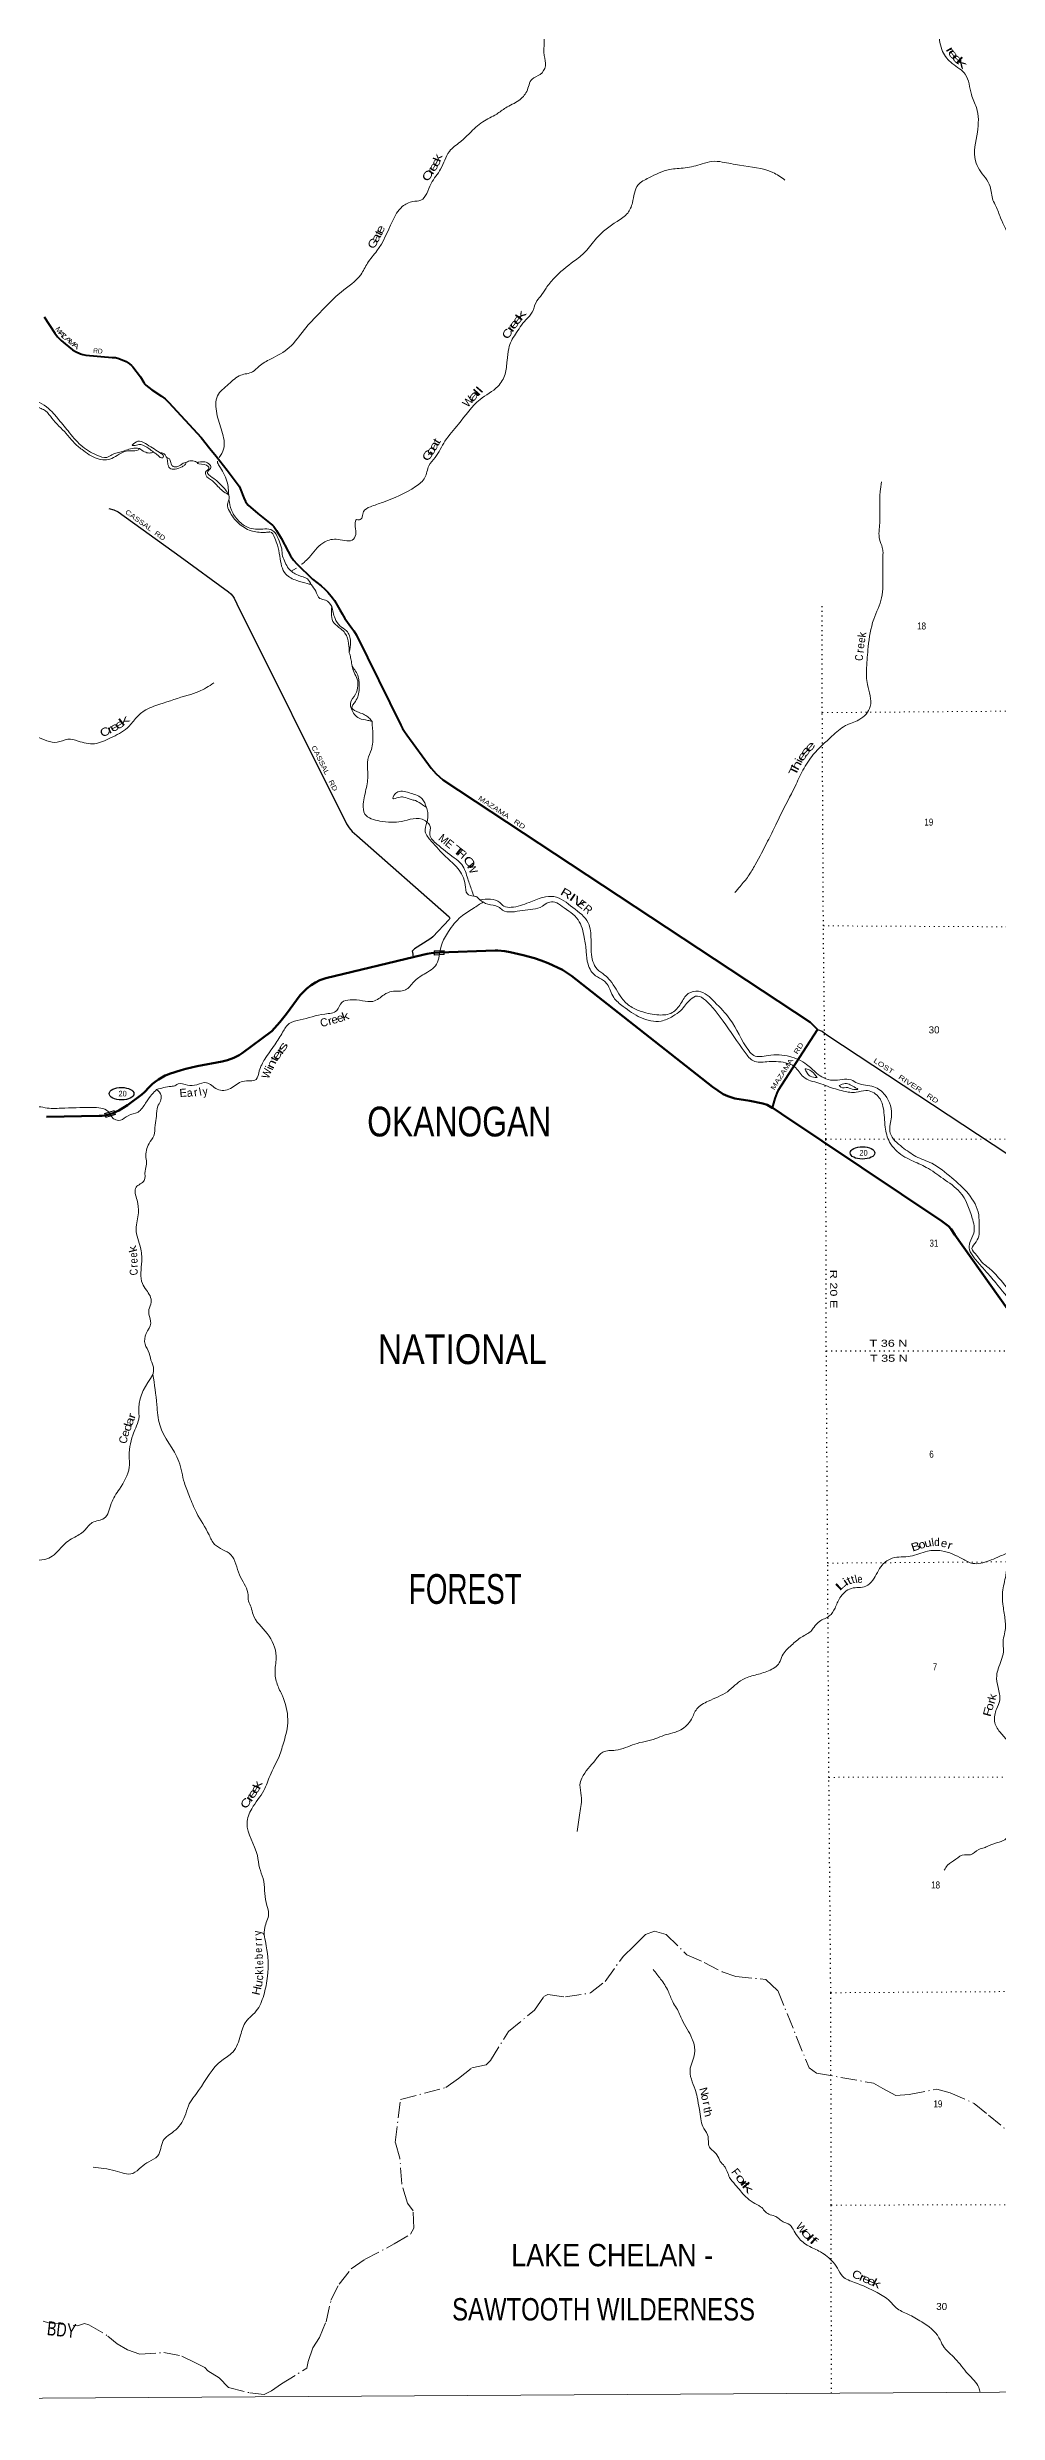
# Model space of a CAD drawing. Header units: feet. Extents: x -2 to 244583, y 367190 to 553316.
# Drawn here: x 126414 to 150165, y 367440 to 426560 of the extents above; entities that cross this region are included whole.
import ezdxf
from ezdxf.enums import TextEntityAlignment as Align

# ---------------------------------------------------------------- set-up
doc = ezdxf.new("R2010")
doc.units = ezdxf.units.FT
doc.header["$LTSCALE"] = 80
doc.linetypes.add('DOT_DASHED', pattern=[7.7, 5, -1.2, 0.3, -1.2])
doc.linetypes.add('DOTTED', pattern=[1.5, 0.3, -1.2])
for name, color, linetype, lineweight in [('17', 7, 'Continuous', 25), ('23', 7, 'Continuous', 70), ('26', 7, 'Continuous', 40), ('27', 7, 'Continuous', 35), ('29', 7, 'Continuous', 25), ('30', 7, 'Continuous', 25), ('39', 7, 'Continuous', 13), ('4', 7, 'Continuous', 13), ('41', 7, 'Continuous', 13), ('44', 7, 'DOT_DASHED', 13), ('59', 7, 'Continuous', 13), ('6', 7, 'DOTTED', 25), ('7', 7, 'DOTTED', 13)]:
    doc.layers.add(name, color=color, linetype=linetype, lineweight=lineweight)

msp = doc.modelspace()

# ---------------------------------------------------------------- linework, layer by layer
at = {"layer": '17'}
for centre in [(128270.3, 400406.64), (146786.24, 398926.22)]:
    msp.add_ellipse(centre, major_axis=(309.24, -1), ratio=0.500121, dxfattribs=at)
at = {"layer": '23'}
for points in [[(126391.89, 399828.82), (127712.58, 399849.24), (127780.68, 399852.6), (127848.03, 399862.06), (127933.31, 399879.4), (128001.59, 399899.49), (128059.16, 399920.93), (128123.43, 399950.4), (128201.46, 399989.44), (128417.78, 400121.79), (128779.76, 400383.5), (128852.66, 400451.9), (128947.88, 400562.13), (129041.27, 400653.62), (129108.45, 400704.11), (129192.46, 400763.89), (129274.61, 400812.46), (129356.76, 400857.3), (129412.78, 400881.59), (129465.98, 400903.06), (129757.22, 400994.12), (129875.68, 401031.33), (130155.52, 401097.88), (130786.18, 401209.73), (130918.55, 401246.82), (131077.25, 401304.73), (131206.08, 401371.99), (131286.18, 401422.84), (132027.99, 401970.75), (132222.88, 402191.73), (132389.59, 402406.25), (132732.66, 402867.77), (132821.09, 402959.96), (132904.05, 403035.87), (133011.53, 403120.63), (133116.13, 403182.32), (133228.1, 403243.93), (133377.13, 403297.1), (135796.98, 403876.48), (135910.52, 403899.79), (136006.92, 403915.86), (136097.96, 403926.58), (136213.55, 403933.29), (137606.38, 403981.86), (137669.86, 403981.86), (137845.36, 403966.91), (137985.58, 403941.32), (138309.69, 403873.08), (138585.51, 403792.05), (138758.35, 403733.39), (138934.63, 403667.57), (139290.43, 403498.72), (139514.58, 403356.34), (143041.17, 400574.1), (143308.23, 400395.93), (143424.13, 400342.61), (143592.48, 400288.74), (143971.04, 400227.32), (144299.78, 400157.66), (144408.07, 400124.04), (144528.86, 400055.23), (144550.51, 400041.53)], [(144550.51, 400041.53), (144763.19, 399906.92), (148771.23, 397218.29), (148932.44, 397099.28), (149002.92, 397017.22), (149095.01, 396881.26), (151077.23, 394086.02), (151140.71, 394022.5), (151207.93, 393970.19), (151325.45, 393911.21), (151701.33, 393750.73), (152691.88, 393341.03)]]:
    msp.add_lwpolyline(points, dxfattribs=at)
at = {"layer": '26'}
for points in [[(126333.86, 419821.53), (126599.21, 419412.78), (126667.49, 419324.64), (126756.77, 419234.97), (126861.77, 419146.71), (127047.82, 418998.45), (127117.3, 418956.7), (127242.1, 418899.6), (127298.08, 418883.13), (127378.64, 418867.06), (128032.91, 418810.63), (128114.71, 418804.05), (128203.62, 418780.98), (128381.21, 418703.9), (128471.99, 418649.19), (128519.73, 418609.65), (128547.72, 418576.7), (128742.98, 418326.66), (128824.32, 418178.02), (128842.44, 418148.37), (128852.32, 418138.48), (128876.74, 418116.24), (129025.45, 418000.94), (129269.52, 417840.38), (129356.13, 417776.04), (129453.07, 417681.09), (130262.83, 416808.51), (130474.09, 416530.38), (130631.83, 416338.44), (130908.46, 415994.47), (131205.07, 415588.23), (131235.03, 415529.92), (131324.65, 415300.77), (131369.71, 415209.31), (131400.99, 415159.89), (131435.84, 415120.36), (131672.54, 414905.17), (132008.64, 414644.77), (132044.75, 414616.24), (132074.39, 414579.99), (132145.8, 414484.89), (132261.18, 414292.42), (132433.31, 413960.55), (132488.48, 413847.44)], [(132488.48, 413847.44), (132566.99, 413738.25), (132647.46, 413647.82), (133045.01, 413267.96), (133257.07, 413103.39), (133352.03, 413014.88), (133422.63, 412938.59), (133510.17, 412845.35), (133541.23, 412802.96), (133589, 412736.55), (133725.53, 412498.15), (133779.86, 412401.72), (133849.64, 412281.79), (134028.46, 412046.03), (134077.78, 411977.87), (134139.89, 411869.89), (135251.26, 409613.47), (135293.48, 409530.86), (135338.66, 409463.05), (135399.81, 409379.29), (136006.69, 408543.75), (136129.35, 408400.6), (136297.17, 408255.09), (145480.75, 402192.64), (145512.5, 402164.15), (145590.27, 402084.48), (145657.28, 402017.5)], [(145660.55, 402010.7), (144673.11, 400480.3), (144642.66, 400420.05), (144616.63, 400355.97), (144594.21, 400286), (144528.86, 400055.23)]]:
    msp.add_lwpolyline(points, dxfattribs=at)
at = {"layer": '29'}
for points in [[(127950.76, 415031.73), (128073.31, 415001.51), (128186.72, 414948.79), (129733.95, 413831.15)], [(129733.95, 413831.15), (130944.88, 412951.65), (131004.53, 412901.01), (131051.73, 412845.2), (131085.67, 412789.91), (131148.7, 412650.13), (133891.28, 407149.39), (133958.9, 407049.33), (134036.47, 406961.37), (134152.42, 406858.53), (136453.97, 404824.57), (136470.57, 404797.03), (136456.13, 404758.12), (136052.08, 404326.98), (135996.53, 404283.76), (135813.73, 404170.54), (135594.8, 404025), (135548.18, 403989.4), (135535.36, 403972.31), (135536.65, 403940.28), (135555.61, 403818.69)], [(145660.11, 402014.68), (145665.96, 402008.83), (145779.48, 401966.05), (145830.91, 401929.86), (145916.03, 401865.03), (152663.84, 397416.02)]]:
    msp.add_lwpolyline(points, dxfattribs=at)
at = {"layer": '39'}
msp.add_line((132510, 413465), (132638.26, 413544.64), dxfattribs=at)
for points in [[(144123.59, 435828.26), (144261.03, 435403), (144409.05, 434927.3), (144520.26, 434499.76), (144642.03, 434230.02), (144869.47, 433892.54), (145121.25, 433543.17), (145227.15, 433244.97), (145410.44, 432878.77), (145507.58, 432445.03), (145609.64, 432126.58), (145726.15, 431569.71), (145866.85, 431017.11), (145962.74, 430710.73), (146060.6, 430408.42), (146199.82, 430007.43), (146274.58, 429795.87), (146280.64, 429589.71), (146594.83, 429259.13), (146816.11, 429137.91), (147146.31, 428821.63), (147632.7, 428432.03), (147993.54, 428285.86), (148470.95, 427989.17), (148704.2, 427676.01), (148751.12, 427421.72), (148697.81, 427297.89), (148687.43, 426915.7), (148788.86, 426455.73), (149030.09, 426152.75), (149355.78, 425884.95), (149508.14, 425378.96), (149634.5, 425052.65), (149658.7, 424438.3), (149609.19, 423722.16), (149708.28, 423500.72), (149974.89, 423080.72), (150046.86, 422741.77), (150121.05, 422588.83), (150237.03, 422292.75), (150480.34, 421777.52), (150746.8, 420755.07), (150814.72, 420005.68), (150741.24, 419469.24), (150807.75, 419069.58), (151155.89, 418365.31), (151463.24, 417909.32), (151708.07, 417650.85), (152210.58, 416853.03), (152416.18, 416476.94), (152534.77, 416224.49)], [(138978.69, 432138.34), (138747.71, 431396.22), (138572.79, 430909.36), (138311.44, 430381.24), (138254.28, 430032.97), (138389.1, 429668.33), (138443.86, 429232.17), (138400.28, 428940.64), (138315.81, 428701.28), (138337.15, 428378.02), (138491.62, 428068.15), (138624.86, 427659.02), (138734.66, 427375.01), (138791.16, 427173.38), (138826.13, 426900.79), (138832.23, 426690.6), (138833.49, 426357.04), (138860.29, 426094.47), (138729.1, 425882.97), (138532.38, 425765.87), (138394.07, 425457.26), (138198.41, 425231), (137869.09, 425045.92), (137644.45, 424892.16), (137295.04, 424696.78), (136964.71, 424408.58), (136738.59, 424200.22), (136462.32, 423959.04), (136244.56, 423516.25), (136005.83, 423152.1), (135747.42, 422737.23), (135551.88, 422705.04), (135286.58, 422579.2), (135037.81, 422210.92), (134649.33, 421469.32), (134418.07, 421167.91), (134247.27, 420877.19), (133758.85, 420443.96), (133222.81, 419925.36), (132833.24, 419501.15), (132462.04, 419056.9), (131994.41, 418769.42), (131711.48, 418588.82), (131541.24, 418447.71), (131249.26, 418366.09), (130944.59, 418138.79), (130668.81, 417847.07), (130650.9, 417408.2), (130776.4, 416964.63), (130821.16, 416518.27), (130711.36, 416307.85)], [(132993.63, 413846.87), (133347.61, 414201.2), (133680.2, 414258.95), (134065.8, 414264.64), (134126.8, 414426.95), (134106.53, 414641.06), (134143.78, 414754.62), (134214.48, 414751.25), (134282.49, 414816.59), (134319.44, 414960.48), (134487.92, 415075.29), (134793.75, 415185.35), (135619.73, 415581.36), (135849.75, 415803.91), (135951.82, 416102.06), (136109.29, 416309.77), (136351.64, 416716.41), (136690.73, 417140.14), (137229.82, 417759.84), (137672.86, 418085.5), (137853.59, 418392.49), (137904.77, 418732.62), (137946.27, 419030.19), (138013.03, 419222.89), (138112.37, 419387.58), (138373.34, 419747.9), (138535.01, 419939.47), (138627.5, 420184.97), (138739.1, 420335.64), (138878.44, 420539.13), (139071.9, 420783.57), (139576.51, 421212.91), (139856.9, 421446.05), (140138.26, 421786.34), (140655.04, 422209.74), (140919.54, 422416.44), (141036.16, 422672.28), (141179.14, 423122.44), (141445.97, 423296.82), (141964.86, 423505.94), (142352.12, 423548.04), (142781.24, 423645.11), (143024.94, 423708.08), (143281.52, 423692.32), (143714.41, 423611.53), (144546.02, 423433.44), (144844.71, 423242.2)], [(128716.17, 416531.5), (128616.02, 416543.8), (128293.78, 416459.87), (128030.09, 416376.5), (127903.53, 416310.6), (127652.61, 416366.84), (127445.63, 416472.02), (127085.18, 416783.97), (126935.95, 416970.57), (126670.34, 417289.49), (126494.76, 417485.94), (126027.95, 417732.19), (125963.3, 417735.62), (125876.29, 417755.01), (125656.74, 417906.57), (125647.89, 417985.33), (125595.02, 418229.44), (125508.32, 418422.7), (125317.58, 418517.93), (125253.39, 418474.86), (125063.83, 418450.82), (124448.17, 418639.05), (124364.16, 418763.59), (124374.59, 418935.53), (124408.14, 419014.69), (124455.31, 419146.55), (124401.52, 419277.45), (124315.8, 419371.65), (124305.52, 419389.75), (124335.77, 419394.08), (124276.74, 419442.04), (124084.01, 419535.22), (123792.93, 419568.85), (123689.15, 419650.75), (123672.46, 419705.17), (123685.01, 419867.02), (123653.22, 420020.37), (123620.68, 420027.18)], [(123584.16, 419649.75), (123710.31, 419551.89), (124031.11, 419370.97), (124243.49, 419332.55), (124323.16, 419238.29), (124372.83, 419115.44), (124309.65, 418969.28), (124291.4, 418770.99), (124367.65, 418614.02), (124540.51, 418488.3), (124981.95, 418359.07), (125260.26, 418392.04), (125346.6, 418441.38), (125452.24, 418375.67), (125512.04, 418248.87), (125565.17, 417978.48), (125543.36, 417937.83), (125558.05, 417881.37), (125684.11, 417791.59), (125934.03, 417632.24), (126049.01, 417643.44), (126154.57, 417585.81), (126260.09, 417532.23), (126371.75, 417470.62), (126526.99, 417288.13), (126888.13, 416905.42), (127082.19, 416676.8), (127281.75, 416504.83), (127663.56, 416280.02), (128022.95, 416281.41), (128207.64, 416390.31), (128503.59, 416478.04), (128689.12, 416502.04), (128717.16, 416532.58)], [(129071.31, 416443), (128949.32, 416528.77), (128752.47, 416630.01), (128641.53, 416618.84), (128538.62, 416611.8), (128564.53, 416646.41), (128719.34, 416714.6), (128911.99, 416629.5), (129253.35, 416410.36), (129314.62, 416340.19), (129302.88, 416301.67), (129270.62, 416297.32), (129154.72, 416379.1), (129070.11, 416442.74)], [(128717.08, 416532.63), (128845.11, 416448.94), (128962.51, 416419.73), (129071.31, 416443)], [(129230.99, 416427.06), (129317.96, 416410.98), (129366.95, 416356.86), (129407.92, 416296.6)], [(129895.24, 416189.51), (129843.21, 416177.42), (129710.71, 416099.33), (129581.69, 416077.89), (129516.59, 416127.81), (129487.28, 416234.68), (129434.19, 416294.83), (129407.7, 416296.93)], [(129407.92, 416296.6), (129423.34, 416165.34), (129475.03, 416042.51), (129606.52, 416017.48), (129785.63, 416077.81), (129853.82, 416124.95), (129895.58, 416190.04)], [(129895.58, 416190.04), (129999.85, 416228.17), (130054.76, 416223.9), (130171.73, 416182.42)], [(130172.25, 416184.59), (130204.48, 416192.98), (130477.73, 416124.82), (130502.73, 416046.21), (130442.76, 415984.99), (130414.99, 415934.19), (130451.9, 415875.91), (130618.71, 415750.13), (130814.43, 415557.91), (130906.43, 415441.53), (130931.19, 415387.18)], [(130670.71, 416215.11), (130668.81, 416199.42), (130712.22, 416096.73), (130820.99, 415917.83), (130901.73, 415714.41), (130937.82, 415534.83), (130946.94, 415369.38)], [(130934.18, 415383.91), (130795.05, 415474.84), (130678.88, 415584.93), (130540.24, 415721.08), (130373.16, 415875.16), (130368.51, 415937.79), (130452.3, 416041.69), (130435.73, 416083.99), (130198.84, 416150.47), (130168.37, 416168.38), (130172.25, 416184.59)], [(147258.86, 415700.11), (147226.94, 415455.18), (147216.5, 414666.63), (147214.41, 414262.28), (147281.06, 414054.69), (147298.79, 413935.78)], [(130952.48, 415250.77), (130917.46, 415140.41), (130965.64, 414962.96), (131190.66, 414665.9), (131505.48, 414476.83), (131832.98, 414435.47), (131958.08, 414444.74), (131976.83, 414446.58), (132100.91, 414292.46), (132167.22, 414119.22), (132223.13, 413842.12)], [(130952.48, 415250.77), (130958.29, 415300.51), (130949.56, 415367.14), (130931.19, 415387.18)], [(130953.02, 415255.4), (131015.82, 414993.76), (131194.12, 414724.56), (131434.02, 414557.02), (131803.98, 414519.73), (131996.78, 414504.22), (132097.51, 414433.94), (132208.57, 414226.77), (132271.57, 414025.35), (132289.51, 413844.5)], [(132289.51, 413844.5), (132445.15, 413535.78), (132680.58, 413365.37), (132915.51, 413271.71), (133009.35, 413130.84)], [(132771.98, 413635.55), (132775.77, 413638.54), (132993.63, 413846.87)], [(147298.79, 413935.78), (147291.43, 413417.48), (147265.13, 412799.33), (147066.6, 412263.05), (146929.63, 411577.65), (146888.62, 411048.28), (146909.5, 410630.33), (146981.7, 410087.43), (146695.01, 409750.63), (146358.6, 409605.43), (146020.94, 409341.06), (145557.27, 408882.13), (145297.17, 408494.98), (145101.84, 408087.98), (144730.82, 407360.93), (144621.22, 407128.09), (144415.81, 406716.99), (144106.51, 406129.63), (143932.6, 405845.95), (143726.21, 405586.33), (143593.87, 405434.14)], [(132223.13, 413842.12), (132375.37, 413392.01), (132651.14, 413231.92), (132912.2, 413158.59), (133009.35, 413130.84)], [(133009.35, 413130.84), (133121.52, 412965.83), (133227.72, 412786.65), (133367.41, 412740.94), (133523.95, 412586.27)], [(133524.58, 412583.93), (133579.17, 412170.52), (133747.76, 412028.03), (133853.5, 411919.53), (133944.08, 411657.46), (133961.73, 411427.32)], [(133523.95, 412586.27), (133604.68, 412285.77), (133727.07, 412102.64), (133891.5, 411978.31), (133994.27, 411706.2), (133961.41, 411431.49)], [(134034.6, 411092.44), (134005.96, 411242.61), (133979.88, 411363.57), (133961.73, 411427.32)], [(134034.6, 411092.44), (134080.05, 410937.17), (134161.95, 410767.96), (134175.13, 410604.44), (134115.9, 410392.06), (133990.07, 410171.24), (134015.28, 410021.92), (134206.66, 409790.69), (134421.13, 409737.31), (134530.42, 409705.58)], [(134034.6, 411092.44), (134183.78, 410828.67), (134208, 410519.79), (134113.04, 410210.27), (134027.29, 410051.96), (134207.75, 409934.09), (134451.01, 409802.1), (134530.42, 409705.58)], [(130572.9, 410671.96), (130198.55, 410457.89), (129930.47, 410367.59), (129224.91, 410141.64), (128834.1, 409973.94), (128615.16, 409780.89), (128416.68, 409547.57), (127992.06, 409298.89), (127593.03, 409153.36), (127182.52, 409219.82), (126927.69, 409266.93), (126657.5, 409188.73), (126151.61, 409323.36), (125585.92, 409334.46), (125236.56, 409316.43), (124599.15, 409484.68), (124019.01, 409544.18), (123822.21, 409363.37), (123592.52, 409271.26), (123407.16, 409195.54)], [(134530.42, 409705.58), (134548.71, 409376.47), (134514.72, 409010.73), (134423.41, 408761.82), (134425.5, 408438.69), (134389.59, 408056.78), (134309.44, 407644.34), (134353.48, 407394.14), (134728.32, 407220.44), (135265.72, 407211.21), (135554.15, 407279.4), (135847.34, 407236.54), (135908.25, 407188.4)], [(135887.69, 407563.74), (135785.28, 407773.44), (135505.6, 407913.31), (135174.07, 407949.91), (135073.65, 407860.51), (135047.85, 407789.68), (135201.22, 407812.72), (135318.34, 407819.41), (135506.61, 407757.81), (135611.82, 407732.11), (135790.27, 407626.03), (135887.64, 407563.94)], [(135905.29, 407190.74), (135922.84, 407430.83), (135887.64, 407563.94)], [(135900, 407194.92), (135859.27, 406953.85), (136008.23, 406722.39), (136374.4, 406328.5), (136677.3, 406033.24), (136855.66, 405630.26), (136913.71, 405400.33), (137069.63, 405342.6)], [(135908.25, 407188.4), (135975.45, 407105.95), (135976.94, 406875.72), (136150.13, 406646.41), (136578.59, 406303.34), (136771.6, 406132.71), (136923.39, 405776.04), (137022.19, 405493.82), (137069.63, 405342.6)], [(129145.85, 400513.51), (129506.94, 400590.18), (129625.95, 400617.07), (129684.3, 400653.74), (129916.82, 400620.65), (130153.11, 400630), (130393.16, 400681.78), (130656.84, 400517.58), (130992.04, 400537.55), (131301.98, 400714.93), (131630.93, 400765.16), (131712.38, 400977.66), (131849.87, 401269.23), (132098.03, 401630.06), (132295.97, 401946.19), (132462.25, 402159.15), (132730.34, 402249.45), (133351.56, 402398.2), (133647.93, 402486.63), (133775.91, 402689.28), (133985.6, 402751), (134294.8, 402730.44), (134553.48, 402713.65), (134833.19, 402880.76), (135020.52, 402962.55), (135363.7, 402998.73), (135574.49, 403201.82), (135829.79, 403395.06), (136143.32, 403643.14), (136206.61, 403851.5), (136263.44, 404122.44), (136441.03, 404460.68), (136751.75, 404829.92), (137055.44, 405037.56), (137314.34, 405201.58)], [(137069.63, 405342.6), (137150.54, 405324.86), (137213.61, 405256.53)], [(137213.6, 405256.54), (137420.39, 405142.52), (137685.46, 405075.27), (137791.01, 404997.07), (138286, 404985.59), (138786.28, 405093.29), (138935.16, 405186.99), (139096.74, 405191.9), (139279.22, 405087.86), (139679.34, 404752.72), (139833.69, 404313.26), (139882.48, 403954.03), (139926.93, 403641.22), (140116.64, 403355.44), (140315.36, 403239.37), (140402.82, 403146.93), (140568.63, 402810.54), (140806.42, 402587.63), (141242.54, 402309.24), (141754.18, 402223.12), (142046.32, 402341.83), (142245.36, 402488.31), (142490.02, 402764.29), (142661.18, 402848.02), (142861.86, 402742.05), (143301.56, 402221.32), (143854.1, 401434.6), (144061.5, 401225.67), (144394.94, 401205.24), (144861.75, 401179.47), (145088.63, 401081.72), (145312.5, 400824.4), (145693.27, 400670.93), (145911.95, 400591.32), (146312.71, 400470.27), (146630.05, 400441.68), (146870.14, 400487.4), (147180.18, 400337.59), (147305.23, 400055.51), (147352.82, 399569.02), (147464.31, 399198), (147795.81, 398854.42), (148008.65, 398740.44), (148381.49, 398564.71), (148799.42, 398286.22), (149221.82, 397943.12), (149526.99, 397298.47), (149567.82, 396918.99), (149472.34, 396690.26), (149460.93, 396507.66), (149577.1, 396303.68), (149773.87, 396071.24), (149982.89, 395836.67), (150115.22, 395677.82), (150550.89, 395157.07), (150954.49, 394597.77), (151087.33, 394360.16), (151178.59, 394304.52)], [(137216.08, 405255.17), (137723.12, 405186.55), (137826.74, 405094.2), (138006.72, 405064.87), (138454.39, 405186.44), (138796.99, 405311.47), (139075.63, 405331.14), (139550.09, 405059.01), (139932.34, 404677.33), (140001.68, 404263.67), (140007.76, 403948.64), (140158.03, 403515.22), (140340.76, 403372.8), (140483.06, 403234.21), (140768.71, 402795.46), (140996.34, 402582.59), (141267.83, 402458.83), (141700.67, 402374.31), (142033.61, 402432.64), (142242.26, 402653.9), (142432.53, 402907.38), (142684.65, 402967.3), (143088.37, 402700.86), (143472.95, 402270.71), (143946.7, 401483.57), (144066.67, 401363.03), (144426.24, 401362.94), (144968.36, 401336.69), (145389.24, 401139.88), (145637.09, 400923.09), (145819.69, 400800.87), (146046.33, 400741.5), (146500.79, 400749.99), (146660.89, 400670.06), (147069.55, 400577.33), (147351.67, 400370.82), (147508.78, 399818.28), (147477.59, 399642.4), (147481.07, 399418.24), (147780.26, 399072.46), (148123.17, 398838), (148518.19, 398666.43), (149015.43, 398307.58), (149434.2, 397901.85), (149690.08, 397380.13), (149701.95, 397107.54), (149627.8, 396703.21), (149521.8, 396539.05), (149643.48, 396365.35), (149740.68, 396227.78), (149949.21, 396046.53), (150146.42, 395851.68), (150512.95, 395401.24), (150947.14, 394795.65), (151173.64, 394445.45), (151178.6, 394304.1)], [(122923.26, 401255.69), (123094.07, 401393.94), (123162.05, 401501.35), (123321.9, 401461.81), (123686.88, 401249.69), (123864.72, 401238.52), (124028.52, 401211.12), (124191.72, 400965.6), (124331.1, 400966.35), (124529.53, 400894.71), (124811.52, 400710.41), (125318.1, 400468.75), (125636.18, 400325.04), (125819.24, 400132.13), (125953.39, 400003.6), (126142.83, 400073.28), (126357.07, 400056.25), (126759.14, 400044.27), (127526.66, 400060.51), (127933.24, 399963.43), (128016.95, 399838.95), (128090.15, 399766.64), (128239.78, 399743.2), (128432.97, 399857.34), (128680.86, 399947.54), (128871.32, 400170.72), (129027.5, 400383.62), (129145.85, 400513.51)], [(145651.97, 400810.07), (145523.71, 400962.87), (145402.13, 401020.79), (145359.67, 401026.62), (145384.38, 400954.05), (145482.08, 400841.47), (145651.97, 400810.07)], [(129145.85, 400513.51), (129257.93, 400362.64), (129240.66, 400221.17), (129172.82, 400091.55), (129142.1, 399844.99), (129107.19, 399620.62), (129074.59, 399351.83), (128956.64, 399161.35), (128878.09, 398813.55), (128895.33, 398646.01), (128858.06, 398474.14), (128835.35, 398237.72), (128632.42, 398069), (128656.76, 397741.94), (128691.09, 397431.1), (128633.13, 397022.82), (128741.18, 396558.88), (128773.69, 396217.73), (128789.42, 395660.39), (128889.45, 395499.35), (129012.62, 395195.04), (128955.24, 395008.93), (128953.94, 394897.84), (128999.86, 394669.86), (128888.39, 394414.79), (128857.81, 394146.01), (128962.28, 393922.39), (129022.35, 393692.47), (129061.35, 393597.76), (129068.22, 393472.57), (129054.6, 393391.71)], [(146204.71, 400615.11), (146355.92, 400660.35), (146481.36, 400630.73), (146615.16, 400556.72), (146667.9, 400522.67), (146573.04, 400510.04), (146417.19, 400557.68), (146247.43, 400568.88), (146204.71, 400615.11)], [(129054.6, 393391.71), (128700.44, 392555.7), (128700.24, 392274.96), (128622.88, 392054.41), (128551.34, 391872.25), (128480.48, 391585.08), (128464.91, 391494.11), (128461.61, 391067.95), (128216.65, 390525.37), (128010.94, 390160.72), (127837.57, 389794.24), (127537.28, 389685.58), (127340.6, 389486.6), (127067.06, 389303.37), (126892.03, 389193.37), (126697.39, 388990.36), (126351.39, 388766.34), (126075.06, 388702.25), (125952.46, 388604.65), (125734.41, 388587.32), (125397.49, 388520.88), (125117.33, 388422.44), (124798.04, 388440.92), (124367.76, 388442.65), (123919.35, 388434.19), (123682.31, 388541.98), (123303.52, 388390.49), (122867.43, 388351.8), (122493.17, 388436.64), (122342.11, 388367.16), (122174.21, 388223.13)], [(127556.78, 373572.86), (128110.86, 373482.93), (128549.62, 373420.66), (128758.71, 373575.27), (128951.75, 373711.62), (129171.03, 373852.16), (129311.94, 374240.69), (129579.11, 374472.36), (129849.39, 374847.45), (129938.61, 375106.44), (130194.7, 375489.53), (130775.64, 376243.96), (131049.02, 376451.43), (131244.25, 376874.58), (131385.45, 377218.68), (131467.67, 377312.03), (131636.26, 377480.56), (131821.59, 377873.37), (131919.49, 378352.56), (131886.33, 379105.71), (131847, 379563.96), (131943.83, 379895.7), (131883.33, 380192.27), (131804.71, 380791.69), (131718.17, 381053.78), (131663.62, 381366.53), (131405.88, 382175.03), (131522.73, 382535.16), (131824.79, 382993.22), (131981.97, 383365.68), (132205.13, 383841.5), (132329.92, 384223.88), (132391.08, 384450.41), (132423.39, 384763.63), (132288.25, 385356.68), (132159.1, 385646.82), (132106.46, 385977.76), (132134.36, 386347.51), (131908.49, 386913.82), (131555.93, 387390.59), (131506.29, 387570.07), (131444.69, 387723.24), (131425.16, 387931.16), (131216.22, 388378.4), (131000.85, 388882.16), (130595.15, 389142.54), (130458.28, 389378.11), (130141.54, 389937.87), (129965.19, 390342.88), (129839.79, 390679.49), (129700.98, 391213.95), (129222.37, 392128.31), (129152.45, 392630.83), (129054.6, 393391.71)], [(150446.09, 388943.02), (150167.69, 388823.39), (149942.04, 388731.29), (149544.5, 388666.55), (149283.19, 388778.25), (148764.73, 388981.47), (148407.26, 388969.46), (147979.81, 388843.97), (147531.66, 388797.13), (147278.24, 388626.12), (147042.33, 388247.18), (146867.55, 388096.79), (146510.35, 388042.36), (146343.28, 387950.58), (146218.99, 387802.48), (146099.43, 387549.38), (145957.28, 387352.71), (145713.72, 387218.11), (145575.29, 387069.93), (145501.16, 386976.63), (145265.78, 386825.91), (145012.57, 386622.59), (144779.96, 386356.76), (144706.36, 386180.66), (144440.99, 385983.33), (144102.32, 385874.47), (143791.93, 385765.76), (143410.1, 385460.77), (142930.85, 385223.92), (142647.29, 385028.51), (142509.55, 384773.29), (142246.66, 384505.29), (141829.38, 384369.75), (141617.81, 384287.83), (141093.48, 384149.7), (140617.73, 383997.7), (140298.87, 383949.54), (140116.26, 383760.73), (139773.81, 383300.43), (139726.42, 383132.54), (139758.48, 382860.06), (139724.91, 382429.69), (139659.21, 381968.86)], [(150445.98, 388942.81), (150403.17, 388644.9), (150368.6, 388368.02), (150286.46, 387951.53), (150294.51, 387644.59), (150347.32, 387287.39), (150345.44, 386954.14), (150304.3, 386755.99), (150306.26, 386453.05), (150177.68, 386032.27), (150140.41, 385860.4), (150174.67, 385561.68), (150217.11, 385246.84), (150135.71, 385026.26), (150087.19, 384721.03), (150220.21, 384455.15), (150570.75, 383978.37), (150598.34, 383774.53), (150603.88, 383542.3), (150712.18, 383351.02), (150835.41, 383038.63), (150808.8, 382779.97), (150663.33, 382472.2), (150520.49, 382069.53), (150380.91, 381788.05), (150205.72, 381702.28), (149931.6, 381607.91), (149826.89, 381556.85), (149691.78, 381519.77), (149484.6, 381383.35), (149337.11, 381386.59), (149115.64, 381272.31), (148912.59, 381121.76), (148830.57, 380998.12)], [(141556.19, 378517.34), (141741.58, 378275.98), (141929.35, 377978.08), (142044.23, 377708.06), (142140.19, 377551.04), (142277.45, 377254.89), (142524.85, 376795.73), (142595.62, 376472.97), (142548.61, 376246.51), (142483.19, 376054.29), (142509.26, 375771.68), (142605.85, 375517.72), (142653.54, 375328.13), (142710.07, 375021.45), (142747.96, 374785.35), (142793.65, 374591.71), (142916.2, 374384.34), (142962.64, 374075.58), (143149.71, 373886.74), (143233.62, 373719.56), (143333.34, 373604.97), (143466.5, 373318.89), (143605.04, 373137.87), (143867.57, 372838.35), (144050.31, 372693.91), (144240.88, 372587.89), (144446.13, 372399.14), (144591.87, 372353.47), (144701.41, 372283.37), (144802.89, 372209.19), (144930.49, 372157.36), (145158.74, 371849.58), (145400.55, 371628.71), (145696.44, 371480.85), (146015.14, 371242.22), (146159.78, 371055.16), (146290.4, 370847.84), (146588.35, 370693.92), (147153.58, 370442.48), (147468.08, 370228.06), (147630.76, 370061.3), (147920.67, 369901.29), (148265.33, 369709.25), (148698.16, 369313.7), (148800.49, 369110.26), (149105.58, 368788.75), (149421.16, 368406.71), (149692.01, 368070.88), (149726.44, 367941.42)]]:
    msp.add_spline(points, degree=3, dxfattribs=at)
at = {"layer": '4'}
msp.add_lwpolyline([(0, 551604.47), (30320.18, 551625.32), (60640.31, 551687.89), (90960.33, 551792.15), (121280.18, 551938.12), (151599.79, 552125.8), (181919.11, 552355.19), (212238.1, 552626.27), (242556.67, 552939.07), (244583.23, 368785.28), (214011.34, 368469.87), (183439.05, 368196.52), (152869.71, 367965.22), (122293.47, 367775.98), (91720.3, 367628.78), (61146.96, 367523.65), (30573.51, 367460.56), (0, 367439.54)], close=True, dxfattribs=at)
at = {"layer": '44'}
msp.add_lwpolyline([(126308.34, 369723.19), (126447.37, 369689.25), (127170.53, 369610.17), (127347.64, 369670.92), (127454.45, 369634.9), (127930.27, 369356.03), (128164.26, 369161.23), (128420.33, 369006.74), (128724.63, 368904.68), (129326.73, 368940.11), (129776, 368856.46), (130136.84, 368676.01), (130354.56, 368565.73), (130425.2, 368487.36), (130707.48, 368314.8), (130945.6, 368067.67), (131471.49, 367935.86), (131836.09, 367896.33), (132015.16, 367985.26), (132264.56, 368160.9), (132902.24, 368552.72), (132936.16, 368719.87), (133048.3, 369058.29), (133214.96, 369320.33), (133379.35, 369713.2), (133503.2, 370248.93), (133705.84, 370653.97), (134009.23, 371031.02), (134345.11, 371269.24), (135083.49, 371657.23), (135493.87, 371901.63), (135574.14, 372052.77), (135553.19, 372483.53), (135415.87, 372676.51), (135271.96, 373161.37), (135226.44, 373799.43), (135108.88, 374193.75), (135241.77, 375269), (136375.06, 375565.18), (136690.83, 375791.28), (137026.65, 376059.69), (137378.94, 376136.9), (137493.54, 376239.79), (137937.24, 376967.4), (138588.76, 377496.13), (138819.71, 377840.83), (138922.33, 377889.35), (139361.48, 377831.85), (139985.62, 377929.73), (140351.61, 378218.34), (140803.56, 378841.28), (141078.97, 379105.55), (141362.4, 379391.97), (141591.83, 379472.95), (141882, 379391), (142400.55, 378884.74), (142827.87, 378694.36), (143277.43, 378459.73), (143620.01, 378345.67), (144369.36, 378266.65), (144669.96, 377989.45), (145453.04, 376056.45), (145640.59, 375923.96), (147060.89, 375677.19), (147292.75, 375542.78), (147621.36, 375366.29), (147951.61, 375389.09), (148640.12, 375523.33), (148980.65, 375435.44), (149573.25, 375170.9), (149932.29, 374879.73), (150583.83, 374337.5)], dxfattribs=at)
at = {"layer": '59'}
for points in [[(136081.03, 403977.63), (136330.79, 403988.49), (136335.36, 403883.6), (136085.59, 403872.74)], [(136089.37, 403969.98), (136323.14, 403980.14), (136327.01, 403891.24), (136093.23, 403881.08)], [(127847.5, 399910.17), (128085, 399988.22), (128117.78, 399888.46), (127880.27, 399810.41)], [(127857.6, 399905.06), (128079.89, 399978.11), (128107.67, 399893.56), (127885.37, 399820.51)]]:
    msp.add_lwpolyline(points, close=True, dxfattribs=at)
at = {"layer": '6'}
for points in [[(145852.72, 400786.43), (145809.22, 404601.81), (145781.96, 409930.93), (145781.66, 412601.52)], [(146008.59, 367919.12), (146006.18, 372625.63), (145994.02, 377935.25), (145947.03, 383319.4), (145916.4, 388673.35), (145882.19, 393956.59), (145870.01, 399270.24), (145854.78, 400606.14)], [(145882.04, 393980.82), (151004.93, 393982.04), (152687.31, 394004.32)]]:
    msp.add_lwpolyline(points, dxfattribs=at)
at = {"layer": '7'}
msp.add_line((145870.01, 399270.24), (147426.82, 399271.24), dxfattribs=at)
for points in [[(145781.96, 409930.93), (150842.82, 409970.8), (152577.47, 409974.03)], [(145809.22, 404601.81), (150920.18, 404574.69), (152614.62, 404573.71)], [(147571.44, 399271.33), (151005.01, 399273.54), (152650.99, 399285.1)], [(145916.4, 388673.35), (151109.77, 388711.3), (152723.69, 388713.91)], [(145947.03, 383319.4), (151096.14, 383328.84), (152760.77, 383323.35)], [(145994.02, 377935.25), (151120.75, 377968.8), (152797.67, 377957.71)], [(146006.18, 372625.63), (151197.67, 372641.36), (152829.2, 372657.34)]]:
    msp.add_lwpolyline(points, dxfattribs=at)

# ---------------------------------------------------------------- texts
at = {"layer": '17'}
for p in [(128296.35, 400338.33), (146812.29, 398857.91)]:
    msp.add_text('20', height=140, dxfattribs=at).set_placement(p, align=Align.CENTER)
at = {"layer": '27'}
for s, rotation, width, p in [('M', 302.991, 1.25, (126653.86, 419458.67)), ('A', 307.764, 1.6, (126734.43, 419352.55)), ('A', 319.951, 1.7, (126900.49, 419205.61)), ('M', 321.449, 1.35, (126993.35, 419131.37)), ('A', 321.449, 1.65, (127090.58, 419053.9))]:
    msp.add_text(s, height=120, rotation=rotation, dxfattribs=dict(at, width=width)).set_placement(p, align=Align.CENTER)
msp.add_text('Z', height=120, rotation=314.875, dxfattribs=at).set_placement((126787.44, 419303.38), align=Align.CENTER)
for s, rotation, width, p in [('RD', 355.071, 0.85, (127555.93, 418922.26)), ('MAZAMA   RD', 326.57, 1.3, (137170.18, 407762.66)), ('MAZAMA   RD', 57.169, 1.3, (144579.61, 400486.1))]:
    msp.add_text(s, height=120, rotation=rotation, dxfattribs=dict(at, width=width)).set_placement(p)
at = {"layer": '30', "width": 1.25}
for s, rotation, p in [('CASSAL  RD', 324.158, (128830.55, 414570.07)), ('CASSAL   RD', 296.5, (133289.84, 408512.57))]:
    msp.add_text(s, height=120, rotation=rotation, dxfattribs=at).set_placement(p, align=Align.CENTER)
at = {"layer": '30', "width": 1.35}
msp.add_text('LOST   RIVER   RD', height=120, rotation=326.602, dxfattribs=at).set_placement((147047.83, 401202.65))
at = {"layer": '41'}
for s, rotation, width, p in [('r', 300.503, 1.65, (148897, 426443.75)), ('e', 307.045, 1.7, (148978.63, 426327.91)), ('e', 313.773, 2, (149096.01, 426197.85)), ('k', 317.842, 2.15, (149194.87, 426103.15)), ('k', 69.878, 1.35, (136263.22, 423766.71)), ('C', 56.705, 1.4, (135997.24, 423296.72)), ('r', 56.799, 1.75, (136079.87, 423418.44)), ('e', 59.799, 1.5, (136147.4, 423523.82)), ('e', 63.137, 1.4, (136214.44, 423642.86)), ('G', 59.526, 1.25, (134636.52, 421611.04)), ('a', 62.333, 1.5, (134713.72, 421753.75)), ('t', 63.834, 1.25, (134780.23, 421876.59)), ('e', 63.834, 1.35, (134823.03, 421968.28)), ('e', 54.621, 1.65, (138153.51, 419586.49)), ('e', 53.548, 1.7, (138236.78, 419698.72)), ('k', 53.548, 1.9, (138323.89, 419803.22)), ('C', 60.738, 1.3, (137995.42, 419355.13)), ('r', 54.621, 1.85, (138078.23, 419483.99)), ('l', 48.328, 1.7, (137224.82, 417871.04)), ('l', 49.06, 1.65, (137292.46, 417937.11)), ('a', 48.328, 2, (137136.15, 417784.13)), ('G', 53.074, 1.4, (136003.28, 416308.46)), ('o', 60.161, 1.45, (136082.34, 416426.85)), ('a', 60.161, 1.55, (136160.94, 416552.88)), ('t', 60.166, 1.4, (136229.86, 416672.54)), ('e', 81.724, 0.9, (146828.56, 411585.28)), ('e', 81.296, 0.9, (146851.89, 411730.67)), ('C', 86.271, 0.8, (146799.41, 411299.17)), ('e', 31.713, 1.55, (128268.73, 409560.07)), ('k', 37.115, 1.95, (128391.69, 409654.59)), ('C', 27.447, 1.25, (127898.49, 409362.97)), ('r', 25.958, 1.5, (128023.69, 409425.38)), ('e', 27.907, 1.4, (128133.97, 409484.73)), ('e', 49.157, 1.85, (145542.96, 409019.03)), ('T', 64.412, 1.55, (145161.78, 408443.79)), ('h', 61.903, 1.5, (145225.19, 408570.63)), ('i', 63, 1.2, (145282.25, 408687.63)), ('e', 55.057, 1.65, (145356.17, 408788.81)), ('s', 56.204, 1.85, (145435.03, 408903.68)), ('T', 321.436, 1.95, (136634.79, 406386.43)), ('O', 310.532, 1.5, (136891.15, 406132.22)), ('W', 294.411, 1.05, (136942.45, 405999.9)), ('R', 329.147, 1.45, (139336.67, 405328.17)), ('I', 325.92, 1.85, (139488.46, 405230.97)), ('V', 323.185, 1.65, (139642.5, 405118.29)), ('r', 15.21, 1.2, (133504.39, 402132.14)), ('e', 15.21, 1.1, (133616.97, 402164.88)), ('e', 18.017, 1.15, (133761.73, 402207.57)), ('k', 18.017, 1.3, (133892.13, 402252.66)), ('e', 58.599, 1.55, (132233.26, 401319.59)), ('r', 55.26, 1.8, (132321.34, 401432.55)), ('s', 57.829, 1.8, (132384.02, 401529.8)), ('W', 70.816, 0.95, (131988.78, 400878.37)), ('i', 66.396, 1.1, (132050.19, 401009.01)), ('n', 65.331, 1.45, (132102.84, 401108.73)), ('t', 63.135, 1.3, (132172.64, 401233.61)), ('E', 4.538, 1.05, (129817.63, 400330.87)), ('r', 9.425, 1.05, (130137.67, 400345.01)), ('y', 7.198, 0.95, (130369.9, 400369.98)), ('k', 103.994, 1.2, (128645.91, 396547.95)), ('e', 95.938, 0.85, (128660.56, 396383.15)), ('e', 94.95, 0.85, (128669.39, 396234.93)), ('C', 96.685, 0.85, (128672.46, 395960.43)), ('e', 74.417, 1.1, (128453.07, 391892.11)), ('d', 74.065, 1.3, (128509.39, 392042.88)), ('a', 69.897, 1.3, (128565.31, 392188.06)), ('r', 71.447, 1.3, (128613.82, 392327.12)), ('C', 77.858, 0.95, (128410.62, 391735.81)), ('B', 17.921, 1.3, (148145.02, 388996.65)), ('o', 17.921, 1.15, (148299.36, 389046.56)), ('u', 14.235, 1.2, (148443.72, 389081.93)), ('d', 359.134, 0.9, (148644.41, 389100.48)), ('e', 345.405, 1.05, (148804.48, 389077.18)), ('r', 342.405, 1.25, (148947.21, 389027.9)), ('L', 42.869, 2, (146317.81, 388063.38)), ('i', 35.378, 1.5, (146418.32, 388124.79)), ('t', 26.788, 1.3, (146495.59, 388151.96)), ('e', 4.954, 0.85, (146730.28, 388177.51)), ('F', 74.774, 1.4, (150011.3, 384928.21)), ('o', 70.278, 1.2, (150050.89, 385053.16)), ('k', 77.142, 1.15, (150125.22, 385309.03)), ('r', 74.21, 1.2, (150095.72, 385191.69)), ('k', 67.122, 1.45, (131760.02, 383091.84)), ('e', 57.246, 1.55, (131698.96, 382980.4)), ('C', 60.022, 1.35, (131459.48, 382626.27)), ('r', 56.205, 1.8, (131550.48, 382750.64)), ('e', 55.205, 1.65, (131621.03, 382858.98)), ('y', 94.958, 0.9, (131763.93, 379435.35)), ('e', 93.4, 0.8, (131782.31, 379003.14)), ('b', 92.572, 0.85, (131800.89, 378844.95)), ('k', 91.124, 0.9, (131814.58, 378452.87)), ('e', 92.572, 0.75, (131811.82, 378690.69)), ('H', 76.956, 1.15, (131741.44, 377966.95)), ('u', 78.731, 1.15, (131787.23, 378146.65)), ('c', 85.671, 0.95, (131808.11, 378304.46)), ('N', 285.205, 1.05, (142731.15, 375442.84)), ('r', 282.753, 1.15, (142800.71, 375149)), ('h', 284.216, 1.15, (142833.66, 374899.32)), ('o', 306.317, 1.7, (143670.16, 373223.74)), ('r', 310.005, 2.05, (143772.37, 373099.48)), ('k', 310.005, 2.05, (143843.87, 373001.63)), ('o', 314.665, 2, (145328.14, 371830.18)), ('l', 314.665, 1.85, (145409.43, 371743.28)), ('f', 318.232, 2.15, (145499.41, 371663.29)), ('C', 336.421, 1.2, (146606.28, 370793.99)), ('r', 336.401, 1.45, (146742.52, 370733.47)), ('e', 336.401, 1.3, (146848.59, 370689.36)), ('e', 336.455, 1.3, (146974.38, 370634.17)), ('k', 334.819, 1.5, (147098.99, 370578.64))]:
    msp.add_text(s, height=200, rotation=rotation, dxfattribs=dict(at, width=width)).set_placement(p, align=Align.CENTER)
for s, rotation, p in [('W', 48.328, (137002.36, 417638.83)), ('k', 83.238, (146873.38, 411866.28)), ('r', 83.724, (146815.91, 411458.39)), ('M', 321.196, (136255.62, 406691.67)), ('E', 321.196, (136406.42, 406574.73)), ('H', 317.81, (136710.5, 406322.41)), ('E', 323.413, (139714.96, 405061.17)), ('R', 318.847, (139861.34, 404940.73)), ('C', 13.442, (133352.57, 402092.91)), ('a', 9.26, (129986.92, 400333.01)), ('l', 11.665, (130256.2, 400355.6)), ('r', 94.95, (128669.1, 396111.07)), ('l', 9.672, (148556.72, 389097.51)), ('t', 17.896, (146573.86, 388172.39)), ('l', 13.714, (146648.56, 388178.88)), ('r', 94.958, (131775.22, 379286.15)), ('r', 93.4, (131786.22, 379150.99)), ('l', 95.124, (131815.22, 378575.32)), ('o', 283.034, (142765.69, 375300.31)), ('t', 283.135, (142812.76, 375018.02)), ('F', 307.493, (143545.2, 373388.7)), ('W', 307.851, (145181.94, 371992.03))]:
    msp.add_text(s, height=200, rotation=rotation, dxfattribs=at).set_placement(p, align=Align.CENTER)
at = {"layer": '44'}
for s, height, width, p in [('OKANOGAN', 743.7, 0.8, (136707.77, 399338.43)), ('NATIONAL', 743.7, 0.85, (136785.9, 393648.04)), ('FOREST', 743.7, 0.7, (136859.32, 387655.86)), ('LAKE CHELAN -', 558.6, 0.9, (140530.6, 371099.49)), ('SAWTOOTH WILDERNESS', 558.6, 0.8, (140314.74, 369744.78))]:
    msp.add_text(s, height=height, dxfattribs=dict(at, width=width)).set_placement(p, align=Align.CENTER)
at = {"layer": '44', "width": 0.75}
msp.add_text('BDY', height=350, rotation=353.62, dxfattribs=at).set_placement((126393.35, 369382.52))
at = {"layer": '6', "width": 1.35}
for s, rotation, p in [('R 20 E', 270.131, (145977.95, 396007.39)), ('T 36 N', 0.014, (146962.1, 394081.08)), ('T 35 N', 0.014, (146971.67, 393706.08))]:
    msp.add_text(s, height=175, rotation=rotation, dxfattribs=at).set_placement(p)
at = {"layer": '7'}
for s, width, p in [('18', 0.85, (148153.31, 412008.69)), ('19', 0.85, (148333.81, 407107.62)), ('30', 1.05, (148438.78, 401914.24)), ('31', 0.85, (148460.66, 396582.35)), ('6', 0.85, (148456.26, 391309.33)), ('7', 0.85, (148543.18, 385993.38)), ('18', 0.85, (148503.02, 380542.05)), ('19', 0.85, (148560.13, 375070.02)), ('30', 1.05, (148628.4, 370007.66))]:
    msp.add_text(s, height=175, dxfattribs=dict(at, width=width)).set_placement(p)

doc.saveas('drawing.dxf')
